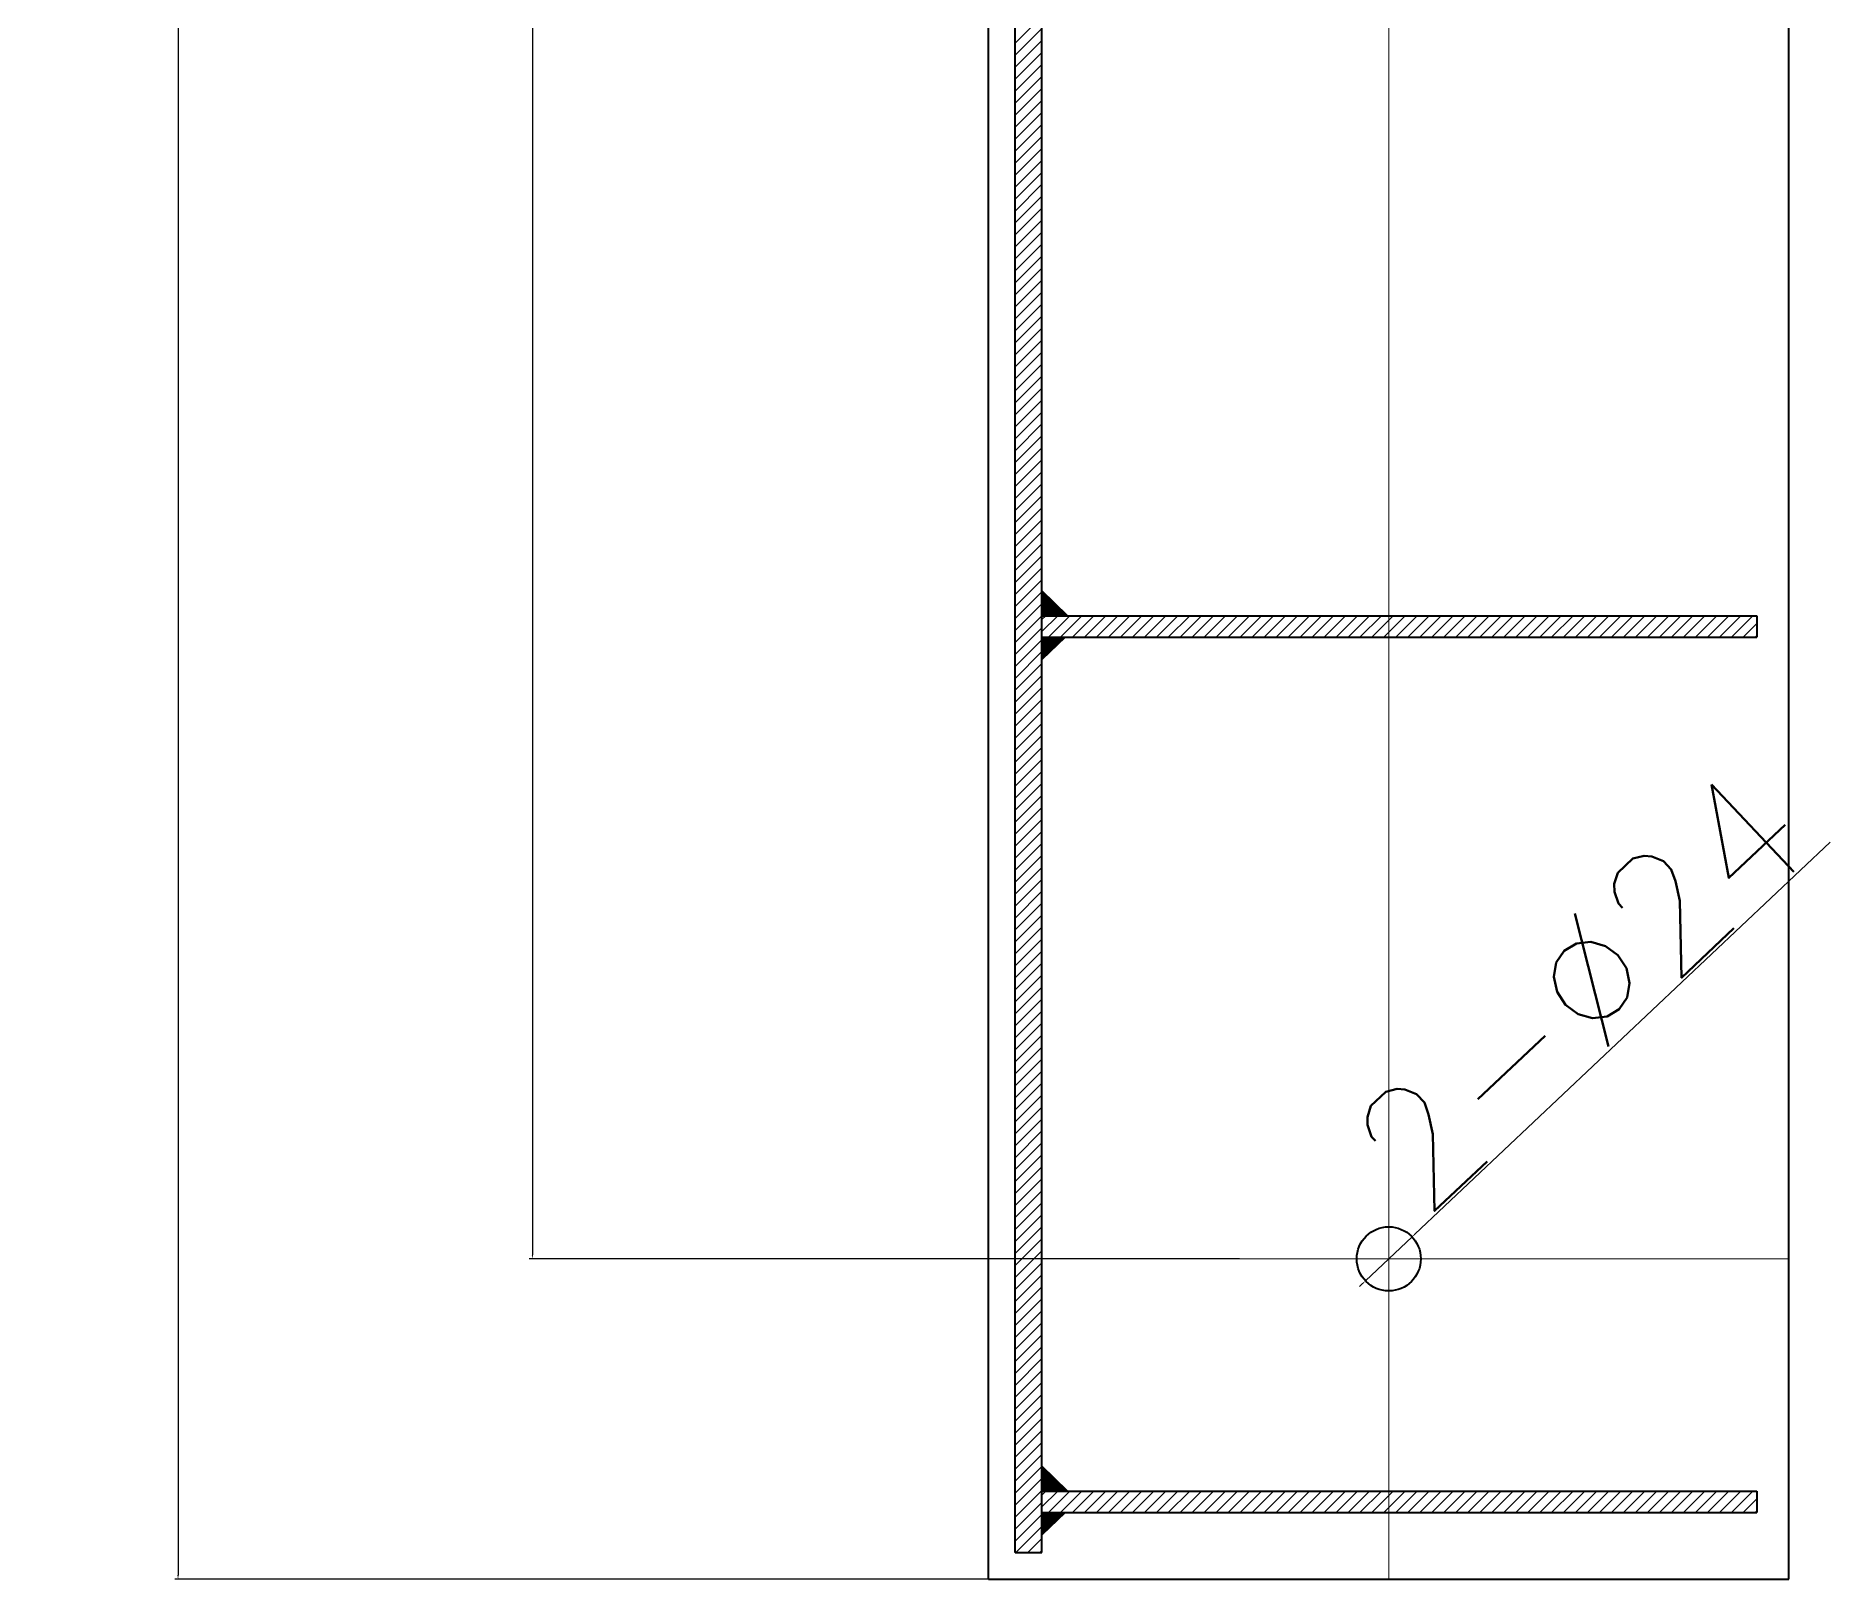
# Model space of a CAD drawing. Extents: x -11028 to 1475, y 2438 to 11279.
# Drawn here: x -6836 to -6163, y 3217 to 3795 of the extents above; entities that cross this region are included whole.
import ezdxf

# ---------------------------------------------------------------- set-up
doc = ezdxf.new("R2010")
doc.units = 0
doc.linetypes.add('ACAD_ISO04W100', pattern=[30.5, 24, -3, 0.5, -3])
doc.layers.get('DEFPOINTS').update_dxf_attribs({"linetype": 'CONTINUOUS', "lineweight": 13})
for name, color, linetype, lineweight in [('1粗实线', 3, 'CONTINUOUS', 40), ('2细实线', 7, 'CONTINUOUS', 25), ('3中心线', 30, 'ACAD_ISO04W100', 20)]:
    doc.layers.add(name, color=color, linetype=linetype, lineweight=lineweight)
doc.styles.add('ST3', font='txt.shx', dxfattribs={"height": 45, "bigfont": 'intecad.shx'})
doc.dimstyles.get("Standard").update_dxf_attribs({"dimtxt": 0.18, "dimasz": 0.18, "dimexe": 0.18, "dimexo": 0.0625, "dimgap": 0.09, "dimtad": 0, "dimtih": 1, "dimtoh": 1, "dimdec": 4, "dimzin": 0, "dimdsep": 46, "dimtxsty": 'Standard', "dimcen": 0.09, "dimadec": 0, "dimazin": 0, "dimtfac": 1, "dimtdec": 4, "dimtofl": 0, "dimtmove": 0, "dimatfit": 3, "dimfxl": 0, "dimtolj": 1, "dimtzin": 0, "dimarcsym": 0})

# ---------------------------------------------------------------- blocks, each defined once
blk = doc.blocks.new('*D40')
at = {"layer": '2细实线', "color": 7, "linetype": 'ByBlock', "lineweight": -2}
for p, q in [((-6401.8, 5256.83), (-6783.81, 5256.83)), ((-6782.56, 5255.33), (-6782.56, 3218.33)), ((-6401.8, 3216.83), (-6783.81, 3216.83))]:
    blk.add_line(p, q, dxfattribs=at)
at = {"layer": '2细实线', "color": 7, "linetype": 'ByBlock'}
for points in [[(-6782.81, 5255.33), (-6782.31, 5255.33), (-6782.56, 5256.83)], [(-6782.81, 3218.33), (-6782.31, 3218.33), (-6782.56, 3216.83)]]:
    blk.add_solid(points, dxfattribs=at)
at = {"layer": 'DEFPOINTS', "color": 0, "linetype": 'ByBlock'}
for p in [(-6401.17, 5256.83), (-6782.56, 3216.83), (-6401.17, 3216.83)]:
    blk.add_point(p, dxfattribs=at)
at = {"layer": '2细实线', "color": 7, "linetype": 'ByBlock', "insert": (-6806.31, 4236.83), "char_height": 45, "attachment_point": 5, "rotation": 90, "style": 'ST3'}
blk.add_mtext('\\A1;2040', dxfattribs=at)
blk = doc.blocks.new('*D41')
at = {"layer": '2细实线', "color": 7, "linetype": 'ByBlock', "lineweight": -2}
for p, q in [((-6341.37, 5136.83), (-6650.97, 5136.83)), ((-6649.72, 5135.33), (-6649.72, 3338.33)), ((-6384.65, 3336.83), (-6650.97, 3336.83))]:
    blk.add_line(p, q, dxfattribs=at)
at = {"layer": '2细实线', "color": 7, "linetype": 'ByBlock'}
for points in [[(-6649.97, 5135.33), (-6649.47, 5135.33), (-6649.72, 5136.83)], [(-6649.97, 3338.33), (-6649.47, 3338.33), (-6649.72, 3336.83)]]:
    blk.add_solid(points, dxfattribs=at)
at = {"layer": 'DEFPOINTS', "color": 0, "linetype": 'ByBlock'}
for p in [(-6340.74, 5136.83), (-6649.72, 3336.83), (-6384.03, 3336.83)]:
    blk.add_point(p, dxfattribs=at)
at = {"layer": '2细实线', "color": 7, "linetype": 'ByBlock', "insert": (-6673.47, 4236.83), "char_height": 45, "attachment_point": 5, "rotation": 90, "style": 'ST3'}
blk.add_mtext('\\A1;1800', dxfattribs=at)
blk = doc.blocks.new('*D63')
at = {"layer": '2细实线', "color": 7, "linetype": 'ByBlock', "lineweight": -2}
for p, q in [((-6318.92, 3346.1), (-6163.31, 3493)), ((-6337.47, 3328.59), (-6320.02, 3345.07)), ((-6338.56, 3327.56), (-6339.65, 3326.53))]:
    blk.add_line(p, q, dxfattribs=at)
at = {"layer": '2细实线', "color": 7, "linetype": 'ByBlock'}
for points in [[(-6319.1, 3346.28), (-6318.75, 3345.92), (-6320.02, 3345.07)], [(-6338.73, 3327.75), (-6338.39, 3327.38), (-6337.47, 3328.59)]]:
    blk.add_solid(points, dxfattribs=at)
at = {"layer": 'DEFPOINTS', "color": 0, "linetype": 'ByBlock'}
for p in [(-6320.02, 3345.07), (-6337.47, 3328.59)]:
    blk.add_point(p, dxfattribs=at)
at = {"layer": '2细实线', "color": 7, "linetype": 'ByBlock', "insert": (-6256.88, 3437.34), "char_height": 45, "attachment_point": 5, "rotation": 43.3511, "style": 'ST3'}
blk.add_mtext('\\A1;2-%%c24', dxfattribs=at)

msp = doc.modelspace()

# ---------------------------------------------------------------- hatches: boundary and pattern name
at = {"layer": '2细实线', "linetype": 'ByBlock'}
h = msp.add_hatch(dxfattribs=at)
h.set_pattern_fill('ANSI37', color=256, scale=0.1, angle=90, style=0)
h.set_pattern_definition([(225, (-14069.69653, 3315.72564), (-0.224506403, 0.224506403), []), (135, (-14069.69653, 3315.72564), (0.224506403, 0.224506403), [])])
h.paths.add_polyline_path([(-6458.74112, 3561.40921), (-6458.74112, 3569.83111), (-6450.04634, 3569.83111)])
h.paths.add_polyline_path([(-6449.18826, 3577.83111), (-6458.74112, 3577.83111), (-6458.74112, 3587.12723)])
h = msp.add_hatch(dxfattribs=at)
h.set_pattern_fill('ANSI31', color=256, angle=90, style=0)
h.set_pattern_definition([(225, (-14069.6965, 3315.7256), (-2.245064, 2.245064), [])])
h.paths.add_polyline_path([(-6328.74112, 3569.83111), (-6458.74112, 3569.83111), (-6458.74112, 3577.83111), (-6328.74112, 3577.83111)])
h.paths.add_polyline_path([(-6190.74112, 3569.83111), (-6328.74112, 3569.83111), (-6328.74112, 3577.83111), (-6190.74112, 3577.83111)])
h = msp.add_hatch(dxfattribs=at)
h.set_pattern_fill('ANSI37', color=256, scale=0.1, angle=90, style=0)
h.set_pattern_definition([(225, (-14069.69653, 2987.72564), (-0.224506403, 0.224506403), []), (135, (-14069.69653, 2987.72564), (0.224506403, 0.224506403), [])])
h.paths.add_polyline_path([(-6458.74112, 3233.40921), (-6458.74112, 3241.83111), (-6450.04634, 3241.83111)])
h.paths.add_polyline_path([(-6449.18826, 3249.83111), (-6458.74112, 3249.83111), (-6458.74112, 3259.12723)])
h = msp.add_hatch(dxfattribs=at)
h.set_pattern_fill('ANSI31', color=256, angle=90, style=0)
h.set_pattern_definition([(225, (-14069.6965, 2987.7256), (-2.245064, 2.245064), [])])
h.paths.add_polyline_path([(-6328.74112, 3241.83111), (-6458.74112, 3241.83111), (-6458.74112, 3249.83111), (-6328.74112, 3249.83111)])
h.paths.add_polyline_path([(-6190.74112, 3241.83111), (-6328.74112, 3241.83111), (-6328.74112, 3249.83111), (-6190.74112, 3249.83111)])

# ---------------------------------------------------------------- linework, layer by layer
at = {"layer": '1粗实线', "linetype": 'ByBlock'}
for p, q in [((-6478.74112, 3216.83111), (-6478.74112, 5256.83111)), ((-6178.74112, 3216.83111), (-6178.74112, 5256.83111)), ((-6468.74112, 3226.83111), (-6468.74112, 5246.83111)), ((-6458.74112, 3226.83111), (-6458.74112, 5246.83111)), ((-6449.18826, 3577.83111), (-6458.74112, 3587.12723)), ((-6458.74112, 3577.83111), (-6190.74112, 3577.83111)), ((-6190.74112, 3577.83111), (-6190.74112, 3569.83111)), ((-6458.74112, 3569.83111), (-6190.74112, 3569.83111)), ((-6450.04634, 3569.83111), (-6458.74112, 3561.40921)), ((-6449.18826, 3249.83111), (-6458.74112, 3259.12723)), ((-6458.74112, 3249.83111), (-6190.74112, 3249.83111)), ((-6190.74112, 3249.83111), (-6190.74112, 3241.83111)), ((-6458.74112, 3241.83111), (-6190.74112, 3241.83111)), ((-6450.04634, 3241.83111), (-6458.74112, 3233.40921)), ((-6468.74112, 3226.83111), (-6458.74112, 3226.83111)), ((-6478.74112, 3216.83111), (-6178.74112, 3216.83111)), ((-6478.74112, 3216.83111), (-6178.74112, 3216.83111))]:
    msp.add_line(p, q, dxfattribs=at)
msp.add_circle((-6328.74112, 3336.83111), 12, dxfattribs=at)
at = {"layer": '2细实线', "linetype": 'ByBlock'}
for p, q in [((-6468.74112, 3792.32691), (-6458.74112, 3802.32691)), ((-6468.74112, 3787.83678), (-6458.74112, 3797.83678)), ((-6468.74112, 3783.34665), (-6458.74112, 3793.34665)), ((-6468.74112, 3778.85652), (-6458.74112, 3788.85652)), ((-6468.74112, 3774.36639), (-6458.74112, 3784.36639)), ((-6468.74112, 3769.87627), (-6458.74112, 3779.87627)), ((-6468.74112, 3765.38614), (-6458.74112, 3775.38614)), ((-6468.74112, 3760.89601), (-6458.74112, 3770.89601)), ((-6468.74112, 3756.40588), (-6458.74112, 3766.40588)), ((-6468.74112, 3751.91575), (-6458.74112, 3761.91575)), ((-6468.74112, 3747.42562), (-6458.74112, 3757.42562)), ((-6468.74112, 3742.9355), (-6458.74112, 3752.9355)), ((-6468.74112, 3738.44537), (-6458.74112, 3748.44537)), ((-6468.74112, 3733.95524), (-6458.74112, 3743.95524)), ((-6468.74112, 3729.46511), (-6458.74112, 3739.46511)), ((-6468.74112, 3724.97498), (-6458.74112, 3734.97498)), ((-6468.74112, 3720.48486), (-6458.74112, 3730.48486)), ((-6468.74112, 3715.99473), (-6458.74112, 3725.99473)), ((-6468.74112, 3711.5046), (-6458.74112, 3721.5046)), ((-6468.74112, 3707.01447), (-6458.74112, 3717.01447)), ((-6468.74112, 3702.52434), (-6458.74112, 3712.52434)), ((-6468.74112, 3698.03422), (-6458.74112, 3708.03422)), ((-6468.74112, 3693.54409), (-6458.74112, 3703.54409)), ((-6468.74112, 3689.05396), (-6458.74112, 3699.05396)), ((-6468.74112, 3684.56383), (-6458.74112, 3694.56383)), ((-6468.74112, 3680.0737), (-6458.74112, 3690.0737)), ((-6468.74112, 3675.58358), (-6458.74112, 3685.58358)), ((-6468.74112, 3671.09345), (-6458.74112, 3681.09345)), ((-6468.74112, 3666.60332), (-6458.74112, 3676.60332)), ((-6468.74112, 3662.11319), (-6458.74112, 3672.11319)), ((-6468.74112, 3657.62306), (-6458.74112, 3667.62306)), ((-6468.74112, 3653.13294), (-6458.74112, 3663.13294)), ((-6468.74112, 3648.64281), (-6458.74112, 3658.64281)), ((-6468.74112, 3644.15268), (-6458.74112, 3654.15268)), ((-6468.74112, 3639.66255), (-6458.74112, 3649.66255)), ((-6468.74112, 3635.17242), (-6458.74112, 3645.17242)), ((-6468.74112, 3630.6823), (-6458.74112, 3640.6823)), ((-6468.74112, 3626.19217), (-6458.74112, 3636.19217)), ((-6468.74112, 3621.70204), (-6458.74112, 3631.70204)), ((-6468.74112, 3617.21191), (-6458.74112, 3627.21191)), ((-6468.74112, 3612.72178), (-6458.74112, 3622.72178)), ((-6468.74112, 3608.23166), (-6458.74112, 3618.23166)), ((-6468.74112, 3603.74153), (-6458.74112, 3613.74153)), ((-6468.74112, 3599.2514), (-6458.74112, 3609.2514)), ((-6468.74112, 3594.76127), (-6458.74112, 3604.76127)), ((-6468.74112, 3590.27114), (-6458.74112, 3600.27114)), ((-6468.74112, 3585.78101), (-6458.74112, 3595.78101)), ((-6468.74112, 3581.29089), (-6458.74112, 3591.29089)), ((-6468.74112, 3576.80076), (-6458.74112, 3586.80076)), ((-6468.74112, 3572.31063), (-6458.74112, 3582.31063)), ((-6468.74112, 3567.8205), (-6458.74112, 3577.8205)), ((-6468.74112, 3563.33037), (-6458.74112, 3573.33037)), ((-6468.74112, 3558.84025), (-6458.74112, 3568.84025)), ((-6468.74112, 3554.35012), (-6458.74112, 3564.35012)), ((-6468.74112, 3549.85999), (-6458.74112, 3559.85999)), ((-6468.74112, 3545.36986), (-6458.74112, 3555.36986)), ((-6468.74112, 3540.87973), (-6458.74112, 3550.87973)), ((-6468.74112, 3536.38961), (-6458.74112, 3546.38961)), ((-6468.74112, 3531.89948), (-6458.74112, 3541.89948)), ((-6468.74112, 3527.40935), (-6458.74112, 3537.40935)), ((-6468.74112, 3522.91922), (-6458.74112, 3532.91922)), ((-6468.74112, 3518.42909), (-6458.74112, 3528.42909)), ((-6468.74112, 3513.93897), (-6458.74112, 3523.93897)), ((-6468.74112, 3509.44884), (-6458.74112, 3519.44884)), ((-6468.74112, 3504.95871), (-6458.74112, 3514.95871)), ((-6468.74112, 3500.46858), (-6458.74112, 3510.46858)), ((-6468.74112, 3495.97845), (-6458.74112, 3505.97845)), ((-6468.74112, 3491.48833), (-6458.74112, 3501.48833)), ((-6468.74112, 3486.9982), (-6458.74112, 3496.9982)), ((-6468.74112, 3482.50807), (-6458.74112, 3492.50807)), ((-6468.74112, 3478.01794), (-6458.74112, 3488.01794)), ((-6468.74112, 3473.52781), (-6458.74112, 3483.52781)), ((-6468.74112, 3469.03769), (-6458.74112, 3479.03769)), ((-6468.74112, 3464.54756), (-6458.74112, 3474.54756)), ((-6468.74112, 3460.05743), (-6458.74112, 3470.05743)), ((-6468.74112, 3455.5673), (-6458.74112, 3465.5673)), ((-6468.74112, 3451.07717), (-6458.74112, 3461.07717)), ((-6468.74112, 3446.58704), (-6458.74112, 3456.58704)), ((-6468.74112, 3442.09692), (-6458.74112, 3452.09692)), ((-6468.74112, 3437.60679), (-6458.74112, 3447.60679)), ((-6468.74112, 3433.11666), (-6458.74112, 3443.11666)), ((-6468.74112, 3428.62653), (-6458.74112, 3438.62653)), ((-6468.74112, 3424.1364), (-6458.74112, 3434.1364)), ((-6468.74112, 3419.64628), (-6458.74112, 3429.64628)), ((-6468.74112, 3415.15615), (-6458.74112, 3425.15615)), ((-6468.74112, 3410.66602), (-6458.74112, 3420.66602)), ((-6468.74112, 3406.17589), (-6458.74112, 3416.17589)), ((-6468.74112, 3401.68576), (-6458.74112, 3411.68576)), ((-6468.74112, 3397.19564), (-6458.74112, 3407.19564)), ((-6468.74112, 3392.70551), (-6458.74112, 3402.70551)), ((-6468.74112, 3388.21538), (-6458.74112, 3398.21538)), ((-6468.74112, 3383.72525), (-6458.74112, 3393.72525)), ((-6468.74112, 3379.23512), (-6458.74112, 3389.23512)), ((-6468.74112, 3374.745), (-6458.74112, 3384.745)), ((-6468.74112, 3370.25487), (-6458.74112, 3380.25487)), ((-6468.74112, 3365.76474), (-6458.74112, 3375.76474)), ((-6468.74112, 3361.27461), (-6458.74112, 3371.27461)), ((-6468.74112, 3356.78448), (-6458.74112, 3366.78448)), ((-6468.74112, 3352.29436), (-6458.74112, 3362.29436)), ((-6468.74112, 3347.80423), (-6458.74112, 3357.80423)), ((-6468.74112, 3343.3141), (-6458.74112, 3353.3141)), ((-6468.74112, 3338.82397), (-6458.74112, 3348.82397)), ((-6468.74112, 3334.33384), (-6458.74112, 3344.33384)), ((-6468.74112, 3329.84372), (-6458.74112, 3339.84372)), ((-6468.74112, 3325.35359), (-6458.74112, 3335.35359)), ((-6468.74112, 3320.86346), (-6458.74112, 3330.86346)), ((-6468.74112, 3316.37333), (-6458.74112, 3326.37333)), ((-6468.74112, 3311.8832), (-6458.74112, 3321.8832)), ((-6468.74112, 3307.39307), (-6458.74112, 3317.39307)), ((-6468.74112, 3302.90295), (-6458.74112, 3312.90295)), ((-6468.74112, 3298.41282), (-6458.74112, 3308.41282)), ((-6468.74112, 3293.92269), (-6458.74112, 3303.92269)), ((-6468.74112, 3289.43256), (-6458.74112, 3299.43256)), ((-6468.74112, 3284.94243), (-6458.74112, 3294.94243)), ((-6468.74112, 3280.45231), (-6458.74112, 3290.45231)), ((-6468.74112, 3275.96218), (-6458.74112, 3285.96218)), ((-6468.74112, 3271.47205), (-6458.74112, 3281.47205)), ((-6468.74112, 3266.98192), (-6458.74112, 3276.98192)), ((-6468.74112, 3262.49179), (-6458.74112, 3272.49179)), ((-6468.74112, 3258.00167), (-6458.74112, 3268.00167)), ((-6468.74112, 3253.51154), (-6458.74112, 3263.51154)), ((-6468.74112, 3249.02141), (-6458.74112, 3259.02141)), ((-6468.74112, 3244.53128), (-6458.74112, 3254.53128)), ((-6468.74112, 3240.04115), (-6458.74112, 3250.04115)), ((-6468.74112, 3235.55103), (-6458.74112, 3245.55103)), ((-6468.74112, 3231.0609), (-6458.74112, 3241.0609)), ((-6468.74112, 3226.57077), (-6458.74112, 3236.57077)), ((-6463.99065, 3226.83111), (-6458.74112, 3232.08064)), ((-6459.50053, 3226.83111), (-6458.74112, 3227.59051))]:
    msp.add_line(p, q, dxfattribs=at)
at = {"layer": '3中心线', "linetype": 'ByBlock'}
for p, q in [((-6328.74112, 3216.83111), (-6328.74112, 5256.83111)), ((-6478.74112, 3336.83111), (-6178.74112, 3336.83111))]:
    msp.add_line(p, q, dxfattribs=at)

# ---------------------------------------------------------------- dimensions: what is measured, and where the dimension line sits
at = {"layer": '2细实线', "linetype": 'ByBlock'}
for base, p1, p2, text, picture, middle in [((-6782.56081, 3216.83111), (-6401.17055, 5256.83111), (-6401.17055, 3216.83111), '2040', '*D40', (-6806.31081, 4236.83111)), ((-6649.71703, 3336.83111), (-6340.74112, 5136.83111), (-6384.02939, 3336.83111), '1800', '*D41', (-6673.46703, 4236.83111))]:
    dim = msp.add_linear_dim(base=base, p1=p1, p2=p2, angle=90, text=text, dimstyle='Standard', override={"dimtxt": 3, "dimasz": 1.5, "dimexe": 1.25, "dimexo": 0.625, "dimgap": 1.25, "dimtad": 1, "dimtih": 0, "dimtoh": 0, "dimzin": 8, "dimlunit": 6, "dimtxsty": 'ST3', "dimcen": 1.5, "dimclrd": 7, "dimclre": 7, "dimclrt": 7, "dimtofl": 1, "dimatfit": 0}, dxfattribs=at)
    dim.commit()
    dim.dimension.update_dxf_attribs({"geometry": picture, "text_midpoint": middle})
dim = msp.add_diameter_dim_2p(p1=(-6337.46705, 3328.5935), p2=(-6320.01519, 3345.06872), text='2-%%c24', dimstyle='Standard', override={"dimtxt": 3, "dimasz": 1.5, "dimexe": 1.25, "dimexo": 0.625, "dimgap": 1.25, "dimtad": 1, "dimtih": 0, "dimtoh": 0, "dimzin": 8, "dimlunit": 6, "dimtxsty": 'ST3', "dimcen": 1.5, "dimclrd": 7, "dimclre": 7, "dimclrt": 7, "dimtofl": 1, "dimatfit": 0}, dxfattribs=at)
dim.commit()
dim.dimension.update_dxf_attribs({"geometry": '*D63', "text_midpoint": (-6256.87646, 3437.33532)})

doc.saveas('drawing.dxf')
